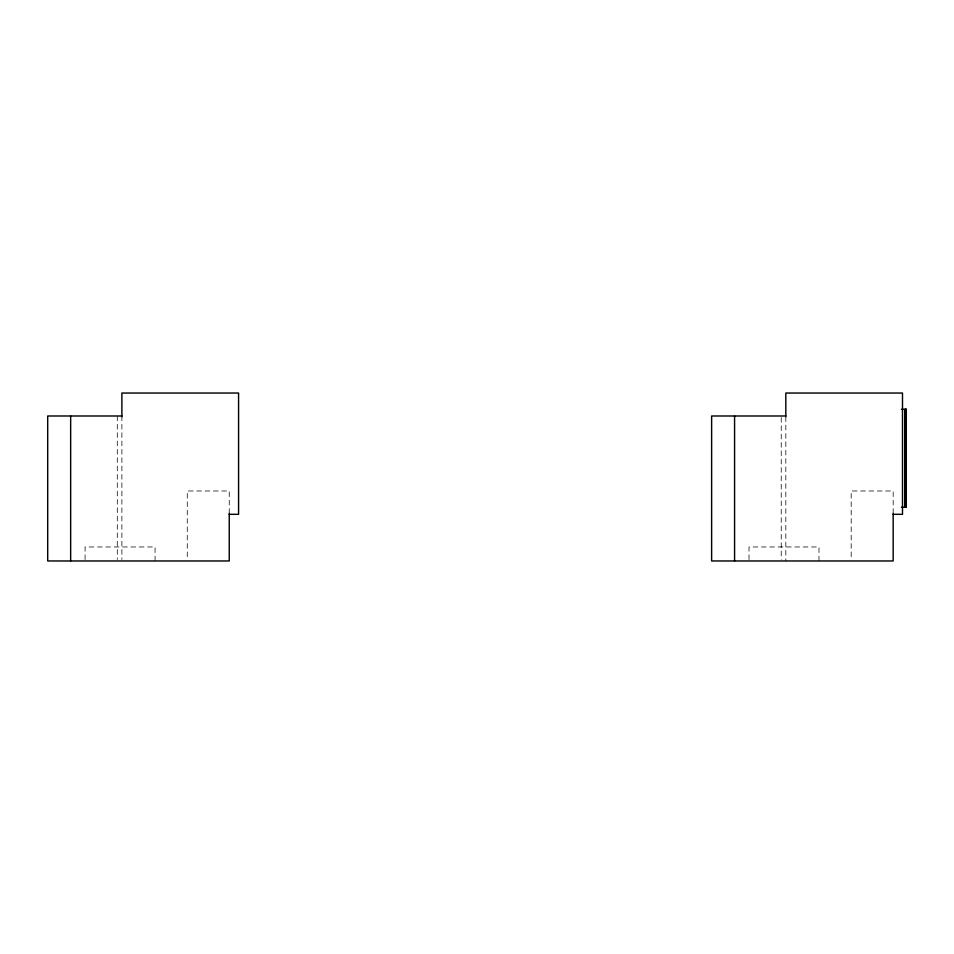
<?xml version="1.0" encoding="UTF-8"?>
<svg xmlns="http://www.w3.org/2000/svg" width="954" height="954" viewBox="0 0 954 954"><rect width="100%" height="100%" fill="white"/><g stroke="black" fill="none" stroke-linecap="round" stroke-linejoin="round"><path stroke-width="0.72" stroke-dasharray="4.77 3.58" d="M893.171 513.324L893.171 490.988L851.195 490.988L851.195 559.473M818.985 560.964L818.985 546.964L749.009 546.964L749.009 560.964M785.822 416.815L785.822 560.964M781.231 417.47L781.231 559.485M229.246 513.324L229.246 490.988L187.27 490.988L187.27 559.473M155.061 560.964L155.061 546.964L85.085 546.964L85.085 560.964M121.885 415.992L121.885 559.485M117.294 415.992L117.294 559.485"/><path stroke-width="1.43" d="M901.435 409.314L906.3 409.314L906.3 507.254L901.435 507.254M121.885 415.992L47.7 415.992L47.7 560.964L229.246 560.964L229.246 513.324M785.822 415.992L711.624 415.992L711.624 560.964L893.171 560.964L893.171 513.324M229.246 514.313L238.572 514.313L238.572 393.036L121.885 393.036L121.885 416.815M893.171 514.313L902.496 514.313L902.496 393.036L785.822 393.036L785.822 416.815M906.193 409.314L906.085 507.254M905.883 409.314L905.871 507.254M905.656 409.314L905.763 507.254M905.453 409.314L905.549 507.254M905.239 409.314L905.346 507.254M905.131 409.314L905.131 507.254M734.58 415.992L734.58 560.964M70.656 415.992L70.656 560.964"/></g></svg>
